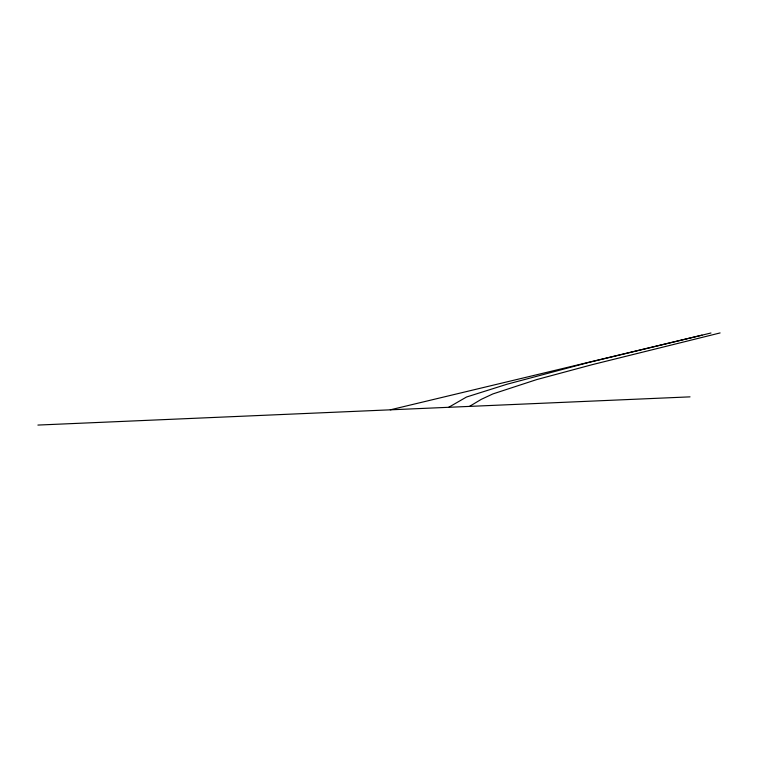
<?xml version="1.0" encoding="UTF-8"?>
<svg xmlns="http://www.w3.org/2000/svg" width="758" height="758" viewBox="0 0 758 758"><rect width="100%" height="100%" fill="white"/><g stroke="black" fill="none" stroke-linecap="round" stroke-linejoin="round"><path stroke-width="1.14" d="M469.477 406.402L481.358 399.305L492.871 393.933L536.74 379.569L592.159 364.674L720.1 332.933M448.689 407.302L466.54 397.012L506.96 384.249L588.17 362.58L710.957 332.999M390.294 409.822L702.003 335.159M37.9 425.067L690.036 396.86"/></g></svg>
